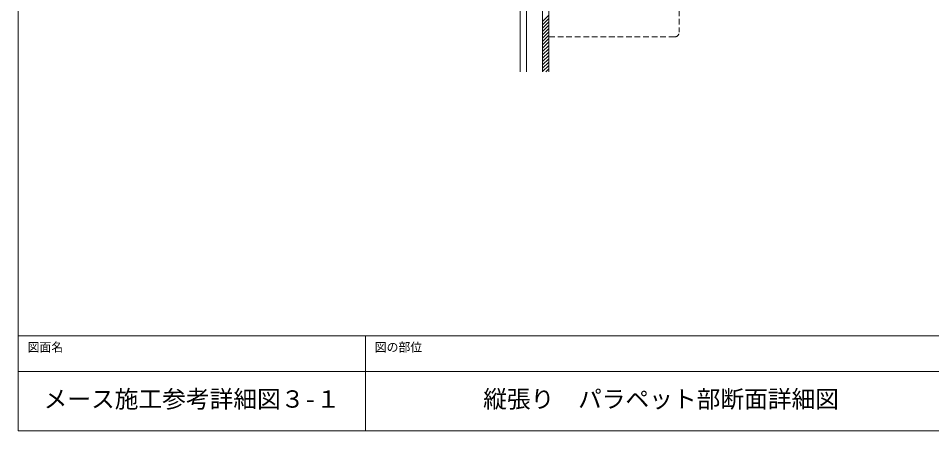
# Model space of a CAD drawing. Units: millimetres on the paper, enlarged 4 times, with parts at other scales. Extents: x -736 to 804, y -554 to 486.
# Drawn here: x -736 to 34, y -554 to -206 of the extents above; entities that cross this region are included whole.
import ezdxf
from ezdxf.enums import TextEntityAlignment as Align

# ---------------------------------------------------------------- set-up
doc = ezdxf.new("R2010")
doc.units = ezdxf.units.MM
doc.header["$LTSCALE"] = 4
doc.linetypes.add('DASHED1', pattern=[1.8, 1.2, -0.6])
for name, color, linetype, lineweight in [('0-0_メース', 2, 'Continuous', 18), ('0-4_その他資材', 7, 'Continuous', 18), ('0-A_枠線', 7, 'Continuous', 18)]:
    doc.layers.add(name, color=color, linetype=linetype, lineweight=lineweight)
doc.layers.add('0-B_図面情報', color=7, linetype='Continuous')
doc.styles.add('ＭＳ ゴシック', font='')
doc.styles.get('ＭＳ ゴシック').set_extended_font_data('MS Gothic')

msp = doc.modelspace()

# ---------------------------------------------------------------- linework, layer by layer
at = {"layer": '0-0_メース'}
for p, q in [((-312.756, -251.191), (-312.756, 156.214)), ((-307.556, -251.191), (-307.556, 156.214)), ((-293.956, -251.191), (-293.956, 156.214)), ((-288.756, -251.191), (-288.756, 156.214))]:
    msp.add_line(p, q, dxfattribs=at)
at = {"layer": '0-4_その他資材'}
for p, q in [((-293.956, -251.191), (-293.956, 156.214)), ((-288.755, 156.214), (-288.755, -251.191)), ((-293.956, -208.587), (-288.755, -203.386)), ((-293.956, -211.415), (-288.755, -206.215)), ((-293.956, -214.243), (-288.755, -209.043)), ((-293.956, -217.072), (-288.755, -211.871)), ((-293.956, -219.9), (-288.755, -214.7)), ((-293.956, -222.729), (-288.755, -217.528)), ((-293.956, -225.557), (-288.755, -220.357)), ((-293.956, -228.386), (-288.755, -223.185)), ((-293.956, -231.214), (-288.755, -226.014)), ((-293.956, -234.042), (-288.755, -228.842)), ((-293.956, -236.871), (-288.755, -231.67)), ((-293.956, -239.699), (-288.755, -234.499)), ((-293.956, -242.528), (-288.755, -237.327)), ((-293.956, -245.356), (-288.755, -240.156)), ((-293.956, -248.185), (-288.755, -242.984)), ((-293.956, -251.013), (-288.755, -245.813)), ((-291.305, -251.191), (-288.755, -248.641))]:
    msp.add_line(p, q, dxfattribs=at)
at = {"layer": '0-4_その他資材', "linetype": 'DASHED1'}
for p, q in [((-178.756, -184.986), (-178.756, -217.786)), ((-182.756, -221.786), (-288.755, -221.786))]:
    msp.add_line(p, q, dxfattribs=at)
msp.add_arc((-182.756, -217.786), 4, 270, 0, dxfattribs=at)
at = {"layer": '0-A_枠線'}
for p, q in [((-735.888, 486), (-735.888, -554)), ((-735.888, -474), (804.112, -474)), ((-443.244, -474), (-443.244, -554)), ((-735.888, -503.952), (804.112, -503.952)), ((-735.888, -554), (804.112, -554))]:
    msp.add_line(p, q, dxfattribs=at)
msp.add_lwpolyline([(-735.888, -474), (-735.888, -554), (804.112, -554)], dxfattribs=at)

# ---------------------------------------------------------------- texts
at = {"layer": '0-B_図面情報', "style": 'ＭＳ ゴシック'}
for s, height, p in [('図面名', 7.331, (-728.049, -489.438)), ('図の部位', 7.331, (-435.405, -489.438)), ('メース施工参考詳細図３-１', 14.66, (-714.566, -538.976)), ('縦張り\u3000パラペット部断面詳細図', 14.66, (-344.005, -538.976))]:
    msp.add_text(s, height=height, dxfattribs=at).set_placement(p, align=Align.BOTTOM_LEFT)

doc.saveas('drawing.dxf')
